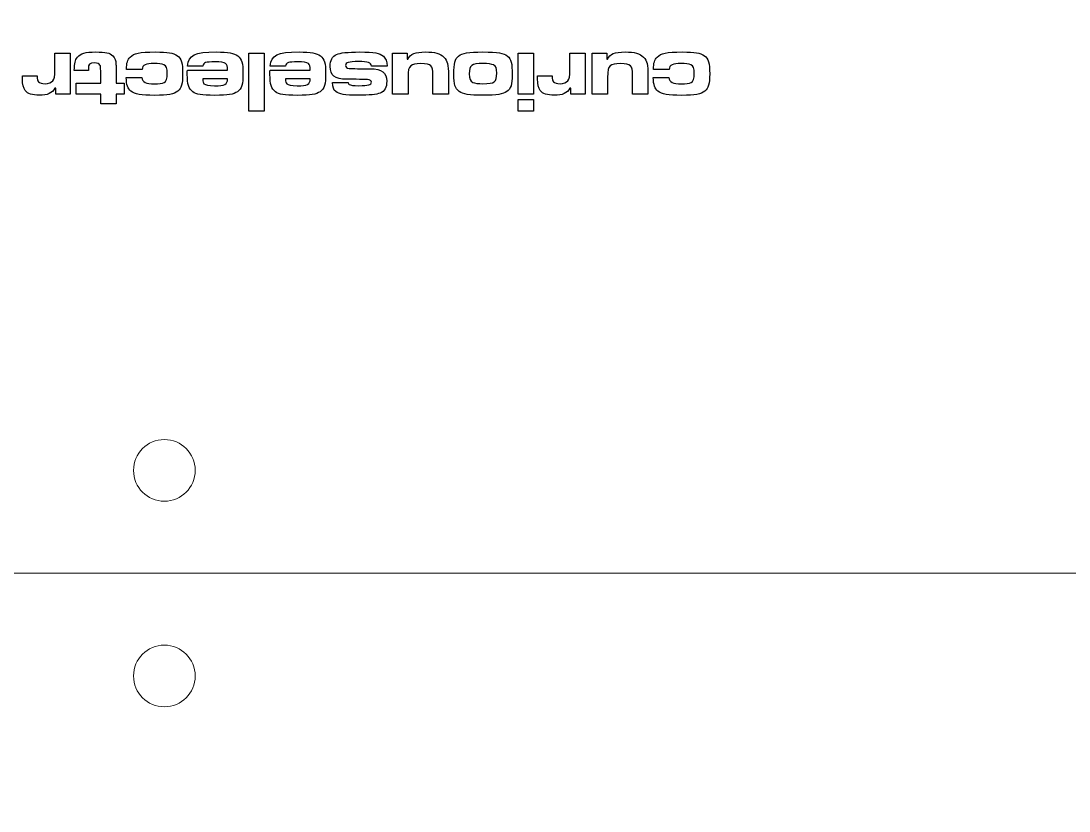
# Model space of a CAD drawing. Header units: millimetres. Extents: x -100 to 87, y -104 to 146.
# Drawn here: x -49.9 to 1.1, y -65.6 to -27.2 of the extents above; entities that cross this region are included whole.
import ezdxf

# ---------------------------------------------------------------- set-up
doc = ezdxf.new("R2010")
doc.units = ezdxf.units.MM
doc.header["$MEASUREMENT"] = 0
doc.layers.add('Layer 1', color=7, linetype='Continuous')

msp = doc.modelspace()

# ---------------------------------------------------------------- linework, layer by layer
at = {"layer": 'Layer 1', "color": 250, "lineweight": 20}
for points, knots in [([(56.0896, -39.0545), (56.0896, -39.0545), (56.0896, -39.0545), (56.0896, -39.0545), (56.0896, -39.0545), (53.9205, -39.0545), (52.1467, -40.7833), (52.0909, -42.9515), (52.0909, -42.9515), (52.0909, -42.9515), (52.0896, -49.0543), (52.0896, -49.0543), (52.0896, -49.0543), (52.0891, -51.8044), (49.8395, -54.0545), (47.0893, -54.0545), (47.0893, -54.0545), (47.0893, -54.0545), (-92.9101, -54.0545), (-92.9101, -54.0545), (-92.9101, -54.0545), (-95.6604, -54.0545), (-97.9104, -51.8044), (-97.9104, -49.0543), (-97.9104, -49.0543), (-97.9104, -49.0543), (-97.9104, -9.0547), (-97.9104, -9.0547), (-97.9104, -9.0547), (-97.9104, -6.3046), (-95.6604, -4.0545), (-92.9101, -4.0545), (-92.9101, -4.0545), (-92.9101, -4.0545), (47.0893, -4.0545), (47.0893, -4.0545), (47.0893, -4.0545), (49.8396, -4.0545), (52.089, -6.3046), (52.0896, -9.0547), (52.0896, -9.0547), (52.0896, -9.0547), (52.0909, -15.1575), (52.0909, -15.1575), (52.0909, -15.1575), (52.1467, -17.3257), (53.9205, -19.0545), (56.0896, -19.0545), (56.0896, -19.0545), (56.0896, -19.0545), (56.0896, -19.0545), (56.0896, -19.0545), (56.0896, -19.0545), (56.0896, -19.0545), (64.2596, -19.0545), (64.2596, -19.0545), (64.2596, -19.0545), (65.8166, -19.0545), (67.0903, -20.1676), (67.0903, -21.5281), (67.0903, -21.5281), (67.0903, -21.5281), (67.0903, -36.581), (67.0903, -36.581), (67.0903, -36.581), (67.0903, -37.9415), (65.8164, -39.0545), (64.2596, -39.0545), (64.2596, -39.0545), (64.2596, -39.0545), (56.0896, -39.0545), (56.0896, -39.0545)], [0, 0, 0, 0, 0.0526316, 0.0526316, 0.0526316, 0.0526316, 0.1052632, 0.1052632, 0.1052632, 0.1052632, 0.1578947, 0.1578947, 0.1578947, 0.1578947, 0.2105263, 0.2105263, 0.2105263, 0.2105263, 0.2631579, 0.2631579, 0.2631579, 0.2631579, 0.3157895, 0.3157895, 0.3157895, 0.3157895, 0.3684211, 0.3684211, 0.3684211, 0.3684211, 0.4210526, 0.4210526, 0.4210526, 0.4210526, 0.4736842, 0.4736842, 0.4736842, 0.4736842, 0.5263158, 0.5263158, 0.5263158, 0.5263158, 0.5789474, 0.5789474, 0.5789474, 0.5789474, 0.6315789, 0.6315789, 0.6315789, 0.6315789, 0.6842105, 0.6842105, 0.6842105, 0.6842105, 0.7368421, 0.7368421, 0.7368421, 0.7368421, 0.7894737, 0.7894737, 0.7894737, 0.7894737, 0.8421053, 0.8421053, 0.8421053, 0.8421053, 0.8947368, 0.8947368, 0.8947368, 0.8947368, 1, 1, 1, 1]), ([(-41.4105, -49.0546), (-41.4105, -49.883), (-42.0821, -50.5546), (-42.9105, -50.5546), (-42.9105, -50.5546), (-43.7389, -50.5546), (-44.4105, -49.883), (-44.4105, -49.0546), (-44.4105, -49.0546), (-44.4105, -48.2262), (-43.7389, -47.5546), (-42.9105, -47.5546), (-42.9105, -47.5546), (-42.0821, -47.5546), (-41.4105, -48.2262), (-41.4105, -49.0546)], [0, 0, 0, 0, 0.2, 0.2, 0.2, 0.2, 0.4, 0.4, 0.4, 0.4, 0.6, 0.6, 0.6, 0.6, 1, 1, 1, 1]), ([(56.0896, -89.0545), (56.0896, -89.0545), (56.0896, -89.0545), (56.0896, -89.0545), (56.0896, -89.0545), (53.9205, -89.0545), (52.1467, -90.7833), (52.0909, -92.9515), (52.0909, -92.9515), (52.0909, -92.9515), (52.0896, -99.0543), (52.0896, -99.0543), (52.0896, -99.0543), (52.0891, -101.8044), (49.8395, -104.0545), (47.0893, -104.0545), (47.0893, -104.0545), (47.0893, -104.0545), (-92.9101, -104.0545), (-92.9101, -104.0545), (-92.9101, -104.0545), (-95.6604, -104.0545), (-97.9104, -101.8044), (-97.9104, -99.0543), (-97.9104, -99.0543), (-97.9104, -99.0543), (-97.9104, -59.0547), (-97.9104, -59.0547), (-97.9104, -59.0547), (-97.9104, -56.3046), (-95.6604, -54.0545), (-92.9101, -54.0545), (-92.9101, -54.0545), (-92.9101, -54.0545), (47.0893, -54.0545), (47.0893, -54.0545), (47.0893, -54.0545), (49.8396, -54.0545), (52.089, -56.3046), (52.0896, -59.0547), (52.0896, -59.0547), (52.0896, -59.0547), (52.0909, -65.1575), (52.0909, -65.1575), (52.0909, -65.1575), (52.1467, -67.3257), (53.9205, -69.0545), (56.0896, -69.0545), (56.0896, -69.0545), (56.0896, -69.0545), (56.0896, -69.0545), (56.0896, -69.0545), (56.0896, -69.0545), (56.0896, -69.0545), (64.2596, -69.0545), (64.2596, -69.0545), (64.2596, -69.0545), (65.8166, -69.0545), (67.0903, -70.1676), (67.0903, -71.5281), (67.0903, -71.5281), (67.0903, -71.5281), (67.0903, -86.581), (67.0903, -86.581), (67.0903, -86.581), (67.0903, -87.9415), (65.8164, -89.0545), (64.2596, -89.0545), (64.2596, -89.0545), (64.2596, -89.0545), (56.0896, -89.0545), (56.0896, -89.0545)], [0, 0, 0, 0, 0.0526316, 0.0526316, 0.0526316, 0.0526316, 0.1052632, 0.1052632, 0.1052632, 0.1052632, 0.1578947, 0.1578947, 0.1578947, 0.1578947, 0.2105263, 0.2105263, 0.2105263, 0.2105263, 0.2631579, 0.2631579, 0.2631579, 0.2631579, 0.3157895, 0.3157895, 0.3157895, 0.3157895, 0.3684211, 0.3684211, 0.3684211, 0.3684211, 0.4210526, 0.4210526, 0.4210526, 0.4210526, 0.4736842, 0.4736842, 0.4736842, 0.4736842, 0.5263158, 0.5263158, 0.5263158, 0.5263158, 0.5789474, 0.5789474, 0.5789474, 0.5789474, 0.6315789, 0.6315789, 0.6315789, 0.6315789, 0.6842105, 0.6842105, 0.6842105, 0.6842105, 0.7368421, 0.7368421, 0.7368421, 0.7368421, 0.7894737, 0.7894737, 0.7894737, 0.7894737, 0.8421053, 0.8421053, 0.8421053, 0.8421053, 0.8947368, 0.8947368, 0.8947368, 0.8947368, 1, 1, 1, 1]), ([(-41.4105, -59.0547), (-41.4105, -59.8831), (-42.0821, -60.5547), (-42.9105, -60.5547), (-42.9105, -60.5547), (-43.7389, -60.5547), (-44.4105, -59.8831), (-44.4105, -59.0547), (-44.4105, -59.0547), (-44.4105, -58.2263), (-43.7389, -57.5547), (-42.9105, -57.5547), (-42.9105, -57.5547), (-42.0821, -57.5547), (-41.4105, -58.2263), (-41.4105, -59.0547)], [0, 0, 0, 0, 0.2, 0.2, 0.2, 0.2, 0.4, 0.4, 0.4, 0.4, 0.6, 0.6, 0.6, 0.6, 1, 1, 1, 1])]:
    msp.add_open_spline(points, degree=3, knots=knots, dxfattribs=at)
at = {"layer": 'Layer 1', "color": 250}
for points, knots in [([(-47.4859, -30.757), (-47.4859, -30.757), (-47.4859, -28.7546), (-47.4859, -28.7546), (-47.4859, -28.7546), (-47.4859, -28.7546), (-48.2352, -28.7546), (-48.2352, -28.7546), (-48.2352, -28.7546), (-48.2352, -28.7546), (-48.2352, -29.5843), (-48.2352, -29.5843), (-48.2352, -29.5843), (-48.2352, -29.8934), (-48.2564, -30.0034), (-48.3284, -30.1008), (-48.3284, -30.1008), (-48.4003, -30.1897), (-48.54, -30.2447), (-48.7051, -30.2447), (-48.7051, -30.2447), (-48.8618, -30.2447), (-48.9803, -30.2109), (-49.0353, -30.1516), (-49.0353, -30.1516), (-49.0819, -30.1008), (-49.1031, -30.0288), (-49.1031, -29.8891), (-49.1031, -29.8891), (-49.1031, -29.8891), (-49.1031, -29.8722), (-49.1031, -29.8722), (-49.1031, -29.8722), (-49.1031, -29.8722), (-49.1031, -29.868), (-49.1031, -29.868), (-49.1031, -29.868), (-49.1031, -29.868), (-49.81, -29.868), (-49.81, -29.868), (-49.81, -29.868), (-49.81, -29.868), (-49.81, -30.0034), (-49.81, -30.0034), (-49.81, -30.0034), (-49.81, -30.2998), (-49.7719, -30.4564), (-49.6745, -30.5834), (-49.6745, -30.5834), (-49.5518, -30.7358), (-49.3359, -30.8078), (-49.0015, -30.8078), (-49.0015, -30.8078), (-48.5824, -30.8078), (-48.3707, -30.7104), (-48.231, -30.4564), (-48.231, -30.4564), (-48.231, -30.4564), (-48.1929, -30.4564), (-48.1929, -30.4564), (-48.1929, -30.4564), (-48.1929, -30.4564), (-48.1929, -30.757), (-48.1929, -30.757), (-48.1929, -30.757), (-48.1929, -30.757), (-47.4859, -30.757), (-47.4859, -30.757)], [0, 0, 0, 0, 0.0555556, 0.0555556, 0.0555556, 0.0555556, 0.1111111, 0.1111111, 0.1111111, 0.1111111, 0.1666667, 0.1666667, 0.1666667, 0.1666667, 0.2222222, 0.2222222, 0.2222222, 0.2222222, 0.2777778, 0.2777778, 0.2777778, 0.2777778, 0.3333333, 0.3333333, 0.3333333, 0.3333333, 0.3888889, 0.3888889, 0.3888889, 0.3888889, 0.4444444, 0.4444444, 0.4444444, 0.4444444, 0.5, 0.5, 0.5, 0.5, 0.5555556, 0.5555556, 0.5555556, 0.5555556, 0.6111111, 0.6111111, 0.6111111, 0.6111111, 0.6666667, 0.6666667, 0.6666667, 0.6666667, 0.7222222, 0.7222222, 0.7222222, 0.7222222, 0.7777778, 0.7777778, 0.7777778, 0.7777778, 0.8333333, 0.8333333, 0.8333333, 0.8333333, 0.8888889, 0.8888889, 0.8888889, 0.8888889, 1, 1, 1, 1]), ([(-45.2592, -31.2184), (-45.2592, -31.2184), (-45.2592, -30.757), (-45.2592, -30.757), (-45.2592, -30.757), (-45.2592, -30.757), (-44.8655, -30.757), (-44.8655, -30.757), (-44.8655, -30.757), (-44.8655, -30.757), (-44.8655, -30.2193), (-44.8655, -30.2193), (-44.8655, -30.2193), (-44.8655, -30.2193), (-45.2592, -30.2193), (-45.2592, -30.2193), (-45.2592, -30.2193), (-45.2592, -30.2193), (-45.2592, -29.6351), (-45.2592, -29.6351), (-45.2592, -29.6351), (-45.2592, -29.3769), (-45.2592, -29.3769), (-45.2634, -29.3176), (-45.2634, -29.3176), (-45.2761, -29.1017), (-45.3142, -28.9917), (-45.4201, -28.8901), (-45.4201, -28.8901), (-45.5682, -28.7461), (-45.763, -28.7038), (-46.2413, -28.7038), (-46.2413, -28.7038), (-46.7578, -28.7038), (-46.9864, -28.7715), (-47.1388, -28.9578), (-47.1388, -28.9578), (-47.2531, -29.106), (-47.2827, -29.2287), (-47.2912, -29.6097), (-47.2912, -29.6097), (-47.2912, -29.6097), (-46.6054, -29.6097), (-46.6054, -29.6097), (-46.6054, -29.6097), (-46.6054, -29.6097), (-46.6054, -29.5293), (-46.6054, -29.5293), (-46.6054, -29.5293), (-46.6054, -29.2922), (-46.5461, -29.2372), (-46.3048, -29.2372), (-46.3048, -29.2372), (-46.1567, -29.2372), (-46.0805, -29.2668), (-46.0424, -29.3388), (-46.0424, -29.3388), (-46.0127, -29.3938), (-46.0085, -29.4235), (-46.0085, -29.6351), (-46.0085, -29.6351), (-46.0085, -29.6351), (-46.0085, -30.2193), (-46.0085, -30.2193), (-46.0085, -30.2193), (-46.0085, -30.2193), (-47.1938, -30.2193), (-47.1938, -30.2193), (-47.1938, -30.2193), (-47.1938, -30.2193), (-47.1938, -30.757), (-47.1938, -30.757), (-47.1938, -30.757), (-47.1938, -30.757), (-46.0085, -30.757), (-46.0085, -30.757), (-46.0085, -30.757), (-46.0085, -30.757), (-46.0085, -31.2184), (-46.0085, -31.2184), (-46.0085, -31.2184), (-46.0085, -31.2184), (-45.2592, -31.2184), (-45.2592, -31.2184)], [0, 0, 0, 0, 0.0454545, 0.0454545, 0.0454545, 0.0454545, 0.0909091, 0.0909091, 0.0909091, 0.0909091, 0.1363636, 0.1363636, 0.1363636, 0.1363636, 0.1818182, 0.1818182, 0.1818182, 0.1818182, 0.2272727, 0.2272727, 0.2272727, 0.2272727, 0.2727273, 0.2727273, 0.2727273, 0.2727273, 0.3181818, 0.3181818, 0.3181818, 0.3181818, 0.3636364, 0.3636364, 0.3636364, 0.3636364, 0.4090909, 0.4090909, 0.4090909, 0.4090909, 0.4545455, 0.4545455, 0.4545455, 0.4545455, 0.5, 0.5, 0.5, 0.5, 0.5454545, 0.5454545, 0.5454545, 0.5454545, 0.5909091, 0.5909091, 0.5909091, 0.5909091, 0.6363636, 0.6363636, 0.6363636, 0.6363636, 0.6818182, 0.6818182, 0.6818182, 0.6818182, 0.7272727, 0.7272727, 0.7272727, 0.7272727, 0.7727273, 0.7727273, 0.7727273, 0.7727273, 0.8181818, 0.8181818, 0.8181818, 0.8181818, 0.8636364, 0.8636364, 0.8636364, 0.8636364, 0.9090909, 0.9090909, 0.9090909, 0.9090909, 1, 1, 1, 1]), ([(-43.9977, -29.5589), (-43.9638, -29.3303), (-43.8326, -29.2668), (-43.4008, -29.2668), (-43.4008, -29.2668), (-43.1976, -29.2668), (-43.0282, -29.288), (-42.9393, -29.3303), (-42.9393, -29.3303), (-42.8123, -29.3854), (-42.77, -29.4912), (-42.77, -29.7452), (-42.77, -29.7452), (-42.77, -30.0077), (-42.8123, -30.1347), (-42.9224, -30.1855), (-42.9224, -30.1855), (-43.0071, -30.2278), (-43.1764, -30.249), (-43.3881, -30.249), (-43.3881, -30.249), (-43.8241, -30.249), (-43.9765, -30.1728), (-44.0019, -29.9442), (-44.0019, -29.9442), (-44.0019, -29.9442), (-44.7639, -29.9442), (-44.7639, -29.9442), (-44.7639, -29.9442), (-44.7512, -30.3209), (-44.6961, -30.4776), (-44.5353, -30.6046), (-44.5353, -30.6046), (-44.3448, -30.757), (-44.0484, -30.812), (-43.3881, -30.812), (-43.3881, -30.812), (-42.715, -30.812), (-42.4483, -30.7654), (-42.2578, -30.6088), (-42.2578, -30.6088), (-42.08, -30.4649), (-42.0207, -30.2532), (-42.0207, -29.7706), (-42.0207, -29.7706), (-42.0207, -29.2414), (-42.0842, -29.0255), (-42.2789, -28.8901), (-42.2789, -28.8901), (-42.4779, -28.7461), (-42.7361, -28.7038), (-43.35, -28.7038), (-43.35, -28.7038), (-44.1373, -28.7038), (-44.3829, -28.7546), (-44.5734, -28.9493), (-44.5734, -28.9493), (-44.7046, -29.0806), (-44.7469, -29.2245), (-44.7596, -29.5589), (-44.7596, -29.5589), (-44.7596, -29.5589), (-43.9977, -29.5589), (-43.9977, -29.5589)], [0, 0, 0, 0, 0.0588235, 0.0588235, 0.0588235, 0.0588235, 0.1176471, 0.1176471, 0.1176471, 0.1176471, 0.1764706, 0.1764706, 0.1764706, 0.1764706, 0.2352941, 0.2352941, 0.2352941, 0.2352941, 0.2941176, 0.2941176, 0.2941176, 0.2941176, 0.3529412, 0.3529412, 0.3529412, 0.3529412, 0.4117647, 0.4117647, 0.4117647, 0.4117647, 0.4705882, 0.4705882, 0.4705882, 0.4705882, 0.5294118, 0.5294118, 0.5294118, 0.5294118, 0.5882353, 0.5882353, 0.5882353, 0.5882353, 0.6470588, 0.6470588, 0.6470588, 0.6470588, 0.7058824, 0.7058824, 0.7058824, 0.7058824, 0.7647059, 0.7647059, 0.7647059, 0.7647059, 0.8235294, 0.8235294, 0.8235294, 0.8235294, 0.8823529, 0.8823529, 0.8823529, 0.8823529, 1, 1, 1, 1]), ([(-41.0343, -29.3938), (-41.0047, -29.216), (-40.9116, -29.1822), (-40.4374, -29.1822), (-40.4374, -29.1822), (-40.1707, -29.1822), (-40.0056, -29.2076), (-39.9294, -29.2668), (-39.9294, -29.2668), (-39.8575, -29.3219), (-39.8363, -29.3896), (-39.8363, -29.5928), (-39.8363, -29.5928), (-39.8363, -29.5928), (-41.7921, -29.5928), (-41.7921, -29.5928), (-41.7921, -29.5928), (-41.7963, -29.6775), (-41.7963, -29.7706), (-41.7963, -29.796), (-41.7963, -29.796), (-41.7963, -30.2659), (-41.7243, -30.4945), (-41.5296, -30.6384), (-41.5296, -30.6384), (-41.3476, -30.7739), (-41.1105, -30.812), (-40.4544, -30.812), (-40.4544, -30.812), (-39.8067, -30.812), (-39.5527, -30.7697), (-39.3579, -30.6342), (-39.3579, -30.6342), (-39.1505, -30.486), (-39.087, -30.2828), (-39.087, -29.7494), (-39.087, -29.7494), (-39.087, -29.2414), (-39.1463, -29.0382), (-39.341, -28.8901), (-39.341, -28.8901), (-39.523, -28.7546), (-39.7982, -28.7038), (-40.3782, -28.7038), (-40.3782, -28.7038), (-41.4492, -28.7038), (-41.7243, -28.8393), (-41.7794, -29.3938), (-41.7794, -29.3938), (-41.7794, -29.3938), (-41.0343, -29.3938), (-41.0343, -29.3938)], [0, 0, 0, 0, 0.0714286, 0.0714286, 0.0714286, 0.0714286, 0.1428571, 0.1428571, 0.1428571, 0.1428571, 0.2142857, 0.2142857, 0.2142857, 0.2142857, 0.2857143, 0.2857143, 0.2857143, 0.2857143, 0.3571429, 0.3571429, 0.3571429, 0.3571429, 0.4285714, 0.4285714, 0.4285714, 0.4285714, 0.5, 0.5, 0.5, 0.5, 0.5714286, 0.5714286, 0.5714286, 0.5714286, 0.6428571, 0.6428571, 0.6428571, 0.6428571, 0.7142857, 0.7142857, 0.7142857, 0.7142857, 0.7857143, 0.7857143, 0.7857143, 0.7857143, 0.8571429, 0.8571429, 0.8571429, 0.8571429, 1, 1, 1, 1]), ([(-38.054, -31.5782), (-38.054, -31.5782), (-38.054, -28.7546), (-38.054, -28.7546), (-38.054, -28.7546), (-38.054, -28.7546), (-38.8033, -28.7546), (-38.8033, -28.7546), (-38.8033, -28.7546), (-38.8033, -28.7546), (-38.8033, -31.5782), (-38.8033, -31.5782), (-38.8033, -31.5782), (-38.8033, -31.5782), (-38.054, -31.5782), (-38.054, -31.5782)], [0, 0, 0, 0, 0.2, 0.2, 0.2, 0.2, 0.4, 0.4, 0.4, 0.4, 0.6, 0.6, 0.6, 0.6, 1, 1, 1, 1]), ([(-37.0126, -29.3938), (-36.983, -29.216), (-36.8899, -29.1822), (-36.4157, -29.1822), (-36.4157, -29.1822), (-36.149, -29.1822), (-35.9839, -29.2076), (-35.9077, -29.2668), (-35.9077, -29.2668), (-35.8358, -29.3219), (-35.8146, -29.3896), (-35.8146, -29.5928), (-35.8146, -29.5928), (-35.8146, -29.5928), (-37.7704, -29.5928), (-37.7704, -29.5928), (-37.7704, -29.5928), (-37.7746, -29.6775), (-37.7746, -29.7706), (-37.7746, -29.796), (-37.7746, -29.796), (-37.7746, -30.2659), (-37.7026, -30.4945), (-37.5079, -30.6384), (-37.5079, -30.6384), (-37.3259, -30.7739), (-37.0888, -30.812), (-36.4327, -30.812), (-36.4327, -30.812), (-35.785, -30.812), (-35.531, -30.7697), (-35.3362, -30.6342), (-35.3362, -30.6342), (-35.1288, -30.486), (-35.0653, -30.2828), (-35.0653, -29.7494), (-35.0653, -29.7494), (-35.0653, -29.2414), (-35.1246, -29.0382), (-35.3193, -28.8901), (-35.3193, -28.8901), (-35.5013, -28.7546), (-35.7765, -28.7038), (-36.3565, -28.7038), (-36.3565, -28.7038), (-37.4275, -28.7038), (-37.7026, -28.8393), (-37.7577, -29.3938), (-37.7577, -29.3938), (-37.7577, -29.3938), (-37.0126, -29.3938), (-37.0126, -29.3938)], [0, 0, 0, 0, 0.0714286, 0.0714286, 0.0714286, 0.0714286, 0.1428571, 0.1428571, 0.1428571, 0.1428571, 0.2142857, 0.2142857, 0.2142857, 0.2142857, 0.2857143, 0.2857143, 0.2857143, 0.2857143, 0.3571429, 0.3571429, 0.3571429, 0.3571429, 0.4285714, 0.4285714, 0.4285714, 0.4285714, 0.5, 0.5, 0.5, 0.5, 0.5714286, 0.5714286, 0.5714286, 0.5714286, 0.6428571, 0.6428571, 0.6428571, 0.6428571, 0.7142857, 0.7142857, 0.7142857, 0.7142857, 0.7857143, 0.7857143, 0.7857143, 0.7857143, 0.8571429, 0.8571429, 0.8571429, 0.8571429, 1, 1, 1, 1]), ([(-32.0808, -29.3938), (-32.0851, -29.161), (-32.1359, -29.0213), (-32.2586, -28.9112), (-32.2586, -28.9112), (-32.4364, -28.7504), (-32.6862, -28.7038), (-33.4143, -28.7038), (-33.4143, -28.7038), (-33.9943, -28.7038), (-34.3583, -28.7419), (-34.5361, -28.8266), (-34.5361, -28.8266), (-34.7478, -28.9197), (-34.8452, -29.106), (-34.8452, -29.4065), (-34.8452, -29.4065), (-34.8452, -29.851), (-34.625, -30.0246), (-34.0451, -30.0288), (-34.0451, -30.0288), (-33.2704, -30.0331), (-33.1476, -30.0373), (-33.0249, -30.0458), (-33.0249, -30.0458), (-32.9021, -30.0542), (-32.8428, -30.0966), (-32.8428, -30.177), (-32.8428, -30.177), (-32.8428, -30.304), (-32.9868, -30.3421), (-33.4567, -30.3421), (-33.4567, -30.3421), (-33.7064, -30.3421), (-33.8631, -30.3209), (-33.9266, -30.2828), (-33.9266, -30.2828), (-33.952, -30.2701), (-33.9604, -30.249), (-33.9774, -30.1897), (-33.9774, -30.1897), (-33.9774, -30.1897), (-34.7393, -30.1897), (-34.7393, -30.1897), (-34.7393, -30.1897), (-34.7224, -30.431), (-34.6843, -30.5368), (-34.5785, -30.6215), (-34.5785, -30.6215), (-34.4091, -30.7654), (-34.1594, -30.8078), (-33.4778, -30.8078), (-33.4778, -30.8078), (-32.9317, -30.8078), (-32.5846, -30.7739), (-32.4195, -30.7062), (-32.4195, -30.7062), (-32.1994, -30.6173), (-32.0935, -30.431), (-32.0935, -30.1304), (-32.0935, -30.1304), (-32.0935, -29.7029), (-32.3306, -29.5251), (-32.8979, -29.5166), (-32.8979, -29.5166), (-33.6302, -29.5166), (-33.8207, -29.5124), (-33.9223, -29.5039), (-33.9223, -29.5039), (-34.0324, -29.4912), (-34.0959, -29.4362), (-34.0959, -29.3557), (-34.0959, -29.3557), (-34.0959, -29.2118), (-33.952, -29.1695), (-33.4694, -29.1695), (-33.4694, -29.1695), (-32.9995, -29.1695), (-32.8555, -29.2203), (-32.8428, -29.3938), (-32.8428, -29.3938), (-32.8428, -29.3938), (-32.0808, -29.3938), (-32.0808, -29.3938)], [0, 0, 0, 0, 0.0454545, 0.0454545, 0.0454545, 0.0454545, 0.0909091, 0.0909091, 0.0909091, 0.0909091, 0.1363636, 0.1363636, 0.1363636, 0.1363636, 0.1818182, 0.1818182, 0.1818182, 0.1818182, 0.2272727, 0.2272727, 0.2272727, 0.2272727, 0.2727273, 0.2727273, 0.2727273, 0.2727273, 0.3181818, 0.3181818, 0.3181818, 0.3181818, 0.3636364, 0.3636364, 0.3636364, 0.3636364, 0.4090909, 0.4090909, 0.4090909, 0.4090909, 0.4545455, 0.4545455, 0.4545455, 0.4545455, 0.5, 0.5, 0.5, 0.5, 0.5454545, 0.5454545, 0.5454545, 0.5454545, 0.5909091, 0.5909091, 0.5909091, 0.5909091, 0.6363636, 0.6363636, 0.6363636, 0.6363636, 0.6818182, 0.6818182, 0.6818182, 0.6818182, 0.7272727, 0.7272727, 0.7272727, 0.7272727, 0.7727273, 0.7727273, 0.7727273, 0.7727273, 0.8181818, 0.8181818, 0.8181818, 0.8181818, 0.8636364, 0.8636364, 0.8636364, 0.8636364, 0.9090909, 0.9090909, 0.9090909, 0.9090909, 1, 1, 1, 1]), ([(-31.8099, -28.7546), (-31.8099, -28.7546), (-31.8099, -30.757), (-31.8099, -30.757), (-31.8099, -30.757), (-31.8099, -30.757), (-31.0606, -30.757), (-31.0606, -30.757), (-31.0606, -30.757), (-31.0606, -30.757), (-31.0606, -29.9526), (-31.0606, -29.9526), (-31.0606, -29.9526), (-31.0606, -29.5801), (-31.0352, -29.4743), (-30.9294, -29.3811), (-30.9294, -29.3811), (-30.8362, -29.3007), (-30.6965, -29.2711), (-30.4341, -29.2711), (-30.4341, -29.2711), (-30.1547, -29.2711), (-30.0319, -29.2965), (-29.9472, -29.3811), (-29.9472, -29.3811), (-29.8668, -29.4616), (-29.8456, -29.5505), (-29.8456, -29.8426), (-29.8456, -29.8426), (-29.8456, -29.8426), (-29.8456, -30.757), (-29.8456, -30.757), (-29.8456, -30.757), (-29.8456, -30.757), (-29.0963, -30.757), (-29.0963, -30.757), (-29.0963, -30.757), (-29.0963, -30.757), (-29.0963, -29.8426), (-29.0963, -29.8426), (-29.0963, -29.8426), (-29.0963, -29.2965), (-29.1344, -29.1441), (-29.3165, -28.9578), (-29.3165, -28.9578), (-29.4943, -28.7758), (-29.7483, -28.7038), (-30.2097, -28.7038), (-30.2097, -28.7038), (-30.7135, -28.7038), (-30.9505, -28.8012), (-31.0648, -29.0552), (-31.0648, -29.0552), (-31.0648, -29.0552), (-31.1029, -29.0552), (-31.1029, -29.0552), (-31.1029, -29.0552), (-31.1029, -29.0552), (-31.1029, -28.7546), (-31.1029, -28.7546), (-31.1029, -28.7546), (-31.1029, -28.7546), (-31.8099, -28.7546), (-31.8099, -28.7546)], [0, 0, 0, 0, 0.0588235, 0.0588235, 0.0588235, 0.0588235, 0.1176471, 0.1176471, 0.1176471, 0.1176471, 0.1764706, 0.1764706, 0.1764706, 0.1764706, 0.2352941, 0.2352941, 0.2352941, 0.2352941, 0.2941176, 0.2941176, 0.2941176, 0.2941176, 0.3529412, 0.3529412, 0.3529412, 0.3529412, 0.4117647, 0.4117647, 0.4117647, 0.4117647, 0.4705882, 0.4705882, 0.4705882, 0.4705882, 0.5294118, 0.5294118, 0.5294118, 0.5294118, 0.5882353, 0.5882353, 0.5882353, 0.5882353, 0.6470588, 0.6470588, 0.6470588, 0.6470588, 0.7058824, 0.7058824, 0.7058824, 0.7058824, 0.7647059, 0.7647059, 0.7647059, 0.7647059, 0.8235294, 0.8235294, 0.8235294, 0.8235294, 0.8823529, 0.8823529, 0.8823529, 0.8823529, 1, 1, 1, 1]), ([(-27.4115, -30.8078), (-26.7341, -30.8078), (-26.4378, -30.7612), (-26.2515, -30.6257), (-26.2515, -30.6257), (-26.0568, -30.4818), (-25.9933, -30.2871), (-25.9933, -29.8214), (-25.9933, -29.8214), (-25.9933, -29.2414), (-26.0399, -29.0552), (-26.2261, -28.9028), (-26.2261, -28.9028), (-26.4166, -28.7461), (-26.6749, -28.7038), (-27.4157, -28.7038), (-27.4157, -28.7038), (-28.148, -28.7038), (-28.4063, -28.7461), (-28.5968, -28.9028), (-28.5968, -28.9028), (-28.7788, -29.0509), (-28.8296, -29.2457), (-28.8296, -29.7918), (-28.8296, -29.7918), (-28.8296, -30.2913), (-28.7703, -30.4776), (-28.5714, -30.6257), (-28.5714, -30.6257), (-28.3851, -30.7612), (-28.0888, -30.8078), (-27.4115, -30.8078)], [0, 0, 0, 0, 0.1111111, 0.1111111, 0.1111111, 0.1111111, 0.2222222, 0.2222222, 0.2222222, 0.2222222, 0.3333333, 0.3333333, 0.3333333, 0.3333333, 0.4444444, 0.4444444, 0.4444444, 0.4444444, 0.5555556, 0.5555556, 0.5555556, 0.5555556, 0.6666667, 0.6666667, 0.6666667, 0.6666667, 0.7777778, 0.7777778, 0.7777778, 0.7777778, 1, 1, 1, 1]), ([(-24.9603, -30.757), (-24.9603, -30.757), (-24.9603, -28.7546), (-24.9603, -28.7546), (-24.9603, -28.7546), (-24.9603, -28.7546), (-25.7096, -28.7546), (-25.7096, -28.7546), (-25.7096, -28.7546), (-25.7096, -28.7546), (-25.7096, -30.757), (-25.7096, -30.757), (-25.7096, -30.757), (-25.7096, -30.757), (-24.9603, -30.757), (-24.9603, -30.757)], [0, 0, 0, 0, 0.2, 0.2, 0.2, 0.2, 0.4, 0.4, 0.4, 0.4, 0.6, 0.6, 0.6, 0.6, 1, 1, 1, 1]), ([(-22.4373, -30.757), (-22.4373, -30.757), (-22.4373, -28.7546), (-22.4373, -28.7546), (-22.4373, -28.7546), (-22.4373, -28.7546), (-23.1866, -28.7546), (-23.1866, -28.7546), (-23.1866, -28.7546), (-23.1866, -28.7546), (-23.1866, -29.5843), (-23.1866, -29.5843), (-23.1866, -29.5843), (-23.1866, -29.8934), (-23.2078, -30.0034), (-23.2798, -30.1008), (-23.2798, -30.1008), (-23.3517, -30.1897), (-23.4914, -30.2447), (-23.6565, -30.2447), (-23.6565, -30.2447), (-23.8132, -30.2447), (-23.9317, -30.2109), (-23.9867, -30.1516), (-23.9867, -30.1516), (-24.0333, -30.1008), (-24.0545, -30.0288), (-24.0545, -29.8891), (-24.0545, -29.8891), (-24.0545, -29.8891), (-24.0545, -29.8722), (-24.0545, -29.8722), (-24.0545, -29.8722), (-24.0545, -29.8722), (-24.0545, -29.868), (-24.0545, -29.868), (-24.0545, -29.868), (-24.0545, -29.868), (-24.7614, -29.868), (-24.7614, -29.868), (-24.7614, -29.868), (-24.7614, -29.868), (-24.7614, -30.0034), (-24.7614, -30.0034), (-24.7614, -30.0034), (-24.7614, -30.2998), (-24.7233, -30.4564), (-24.6259, -30.5834), (-24.6259, -30.5834), (-24.5032, -30.7358), (-24.2873, -30.8078), (-23.9529, -30.8078), (-23.9529, -30.8078), (-23.5338, -30.8078), (-23.3221, -30.7104), (-23.1824, -30.4564), (-23.1824, -30.4564), (-23.1824, -30.4564), (-23.1443, -30.4564), (-23.1443, -30.4564), (-23.1443, -30.4564), (-23.1443, -30.4564), (-23.1443, -30.757), (-23.1443, -30.757), (-23.1443, -30.757), (-23.1443, -30.757), (-22.4373, -30.757), (-22.4373, -30.757)], [0, 0, 0, 0, 0.0555556, 0.0555556, 0.0555556, 0.0555556, 0.1111111, 0.1111111, 0.1111111, 0.1111111, 0.1666667, 0.1666667, 0.1666667, 0.1666667, 0.2222222, 0.2222222, 0.2222222, 0.2222222, 0.2777778, 0.2777778, 0.2777778, 0.2777778, 0.3333333, 0.3333333, 0.3333333, 0.3333333, 0.3888889, 0.3888889, 0.3888889, 0.3888889, 0.4444444, 0.4444444, 0.4444444, 0.4444444, 0.5, 0.5, 0.5, 0.5, 0.5555556, 0.5555556, 0.5555556, 0.5555556, 0.6111111, 0.6111111, 0.6111111, 0.6111111, 0.6666667, 0.6666667, 0.6666667, 0.6666667, 0.7222222, 0.7222222, 0.7222222, 0.7222222, 0.7777778, 0.7777778, 0.7777778, 0.7777778, 0.8333333, 0.8333333, 0.8333333, 0.8333333, 0.8888889, 0.8888889, 0.8888889, 0.8888889, 1, 1, 1, 1]), ([(-22.1029, -28.7546), (-22.1029, -28.7546), (-22.1029, -30.757), (-22.1029, -30.757), (-22.1029, -30.757), (-22.1029, -30.757), (-21.3536, -30.757), (-21.3536, -30.757), (-21.3536, -30.757), (-21.3536, -30.757), (-21.3536, -29.9526), (-21.3536, -29.9526), (-21.3536, -29.9526), (-21.3536, -29.5801), (-21.3282, -29.4743), (-21.2224, -29.3811), (-21.2224, -29.3811), (-21.1292, -29.3007), (-20.9895, -29.2711), (-20.7271, -29.2711), (-20.7271, -29.2711), (-20.4477, -29.2711), (-20.3249, -29.2965), (-20.2402, -29.3811), (-20.2402, -29.3811), (-20.1598, -29.4616), (-20.1386, -29.5505), (-20.1386, -29.8426), (-20.1386, -29.8426), (-20.1386, -29.8426), (-20.1386, -30.757), (-20.1386, -30.757), (-20.1386, -30.757), (-20.1386, -30.757), (-19.3893, -30.757), (-19.3893, -30.757), (-19.3893, -30.757), (-19.3893, -30.757), (-19.3893, -29.8426), (-19.3893, -29.8426), (-19.3893, -29.8426), (-19.3893, -29.2965), (-19.4274, -29.1441), (-19.6095, -28.9578), (-19.6095, -28.9578), (-19.7873, -28.7758), (-20.0413, -28.7038), (-20.5027, -28.7038), (-20.5027, -28.7038), (-21.0065, -28.7038), (-21.2435, -28.8012), (-21.3578, -29.0552), (-21.3578, -29.0552), (-21.3578, -29.0552), (-21.3959, -29.0552), (-21.3959, -29.0552), (-21.3959, -29.0552), (-21.3959, -29.0552), (-21.3959, -28.7546), (-21.3959, -28.7546), (-21.3959, -28.7546), (-21.3959, -28.7546), (-22.1029, -28.7546), (-22.1029, -28.7546)], [0, 0, 0, 0, 0.0588235, 0.0588235, 0.0588235, 0.0588235, 0.1176471, 0.1176471, 0.1176471, 0.1176471, 0.1764706, 0.1764706, 0.1764706, 0.1764706, 0.2352941, 0.2352941, 0.2352941, 0.2352941, 0.2941176, 0.2941176, 0.2941176, 0.2941176, 0.3529412, 0.3529412, 0.3529412, 0.3529412, 0.4117647, 0.4117647, 0.4117647, 0.4117647, 0.4705882, 0.4705882, 0.4705882, 0.4705882, 0.5294118, 0.5294118, 0.5294118, 0.5294118, 0.5882353, 0.5882353, 0.5882353, 0.5882353, 0.6470588, 0.6470588, 0.6470588, 0.6470588, 0.7058824, 0.7058824, 0.7058824, 0.7058824, 0.7647059, 0.7647059, 0.7647059, 0.7647059, 0.8235294, 0.8235294, 0.8235294, 0.8235294, 0.8823529, 0.8823529, 0.8823529, 0.8823529, 1, 1, 1, 1]), ([(-18.3649, -29.5589), (-18.331, -29.3303), (-18.1998, -29.2668), (-17.768, -29.2668), (-17.768, -29.2668), (-17.5648, -29.2668), (-17.3954, -29.288), (-17.3065, -29.3303), (-17.3065, -29.3303), (-17.1795, -29.3854), (-17.1372, -29.4912), (-17.1372, -29.7452), (-17.1372, -29.7452), (-17.1372, -30.0077), (-17.1795, -30.1347), (-17.2896, -30.1855), (-17.2896, -30.1855), (-17.3743, -30.2278), (-17.5436, -30.249), (-17.7553, -30.249), (-17.7553, -30.249), (-18.1913, -30.249), (-18.3437, -30.1728), (-18.3691, -29.9442), (-18.3691, -29.9442), (-18.3691, -29.9442), (-19.1311, -29.9442), (-19.1311, -29.9442), (-19.1311, -29.9442), (-19.1184, -30.3209), (-19.0633, -30.4776), (-18.9025, -30.6046), (-18.9025, -30.6046), (-18.712, -30.757), (-18.4156, -30.812), (-17.7553, -30.812), (-17.7553, -30.812), (-17.0822, -30.812), (-16.8155, -30.7654), (-16.625, -30.6088), (-16.625, -30.6088), (-16.4472, -30.4649), (-16.3879, -30.2532), (-16.3879, -29.7706), (-16.3879, -29.7706), (-16.3879, -29.2414), (-16.4514, -29.0255), (-16.6461, -28.8901), (-16.6461, -28.8901), (-16.8451, -28.7461), (-17.1033, -28.7038), (-17.7172, -28.7038), (-17.7172, -28.7038), (-18.5045, -28.7038), (-18.7501, -28.7546), (-18.9406, -28.9493), (-18.9406, -28.9493), (-19.0718, -29.0806), (-19.1141, -29.2245), (-19.1268, -29.5589), (-19.1268, -29.5589), (-19.1268, -29.5589), (-18.3649, -29.5589), (-18.3649, -29.5589)], [0, 0, 0, 0, 0.0588235, 0.0588235, 0.0588235, 0.0588235, 0.1176471, 0.1176471, 0.1176471, 0.1176471, 0.1764706, 0.1764706, 0.1764706, 0.1764706, 0.2352941, 0.2352941, 0.2352941, 0.2352941, 0.2941176, 0.2941176, 0.2941176, 0.2941176, 0.3529412, 0.3529412, 0.3529412, 0.3529412, 0.4117647, 0.4117647, 0.4117647, 0.4117647, 0.4705882, 0.4705882, 0.4705882, 0.4705882, 0.5294118, 0.5294118, 0.5294118, 0.5294118, 0.5882353, 0.5882353, 0.5882353, 0.5882353, 0.6470588, 0.6470588, 0.6470588, 0.6470588, 0.7058824, 0.7058824, 0.7058824, 0.7058824, 0.7647059, 0.7647059, 0.7647059, 0.7647059, 0.8235294, 0.8235294, 0.8235294, 0.8235294, 0.8823529, 0.8823529, 0.8823529, 0.8823529, 1, 1, 1, 1]), ([(-27.4157, -30.2447), (-27.6358, -30.2447), (-27.8179, -30.2236), (-27.9068, -30.1812), (-27.9068, -30.1812), (-28.038, -30.1262), (-28.0803, -30.0246), (-28.0803, -29.7621), (-28.0803, -29.7621), (-28.0803, -29.3388), (-27.983, -29.2668), (-27.4157, -29.2668), (-27.4157, -29.2668), (-27.1702, -29.2668), (-26.9966, -29.288), (-26.9035, -29.3346), (-26.9035, -29.3346), (-26.7765, -29.3896), (-26.7426, -29.4827), (-26.7426, -29.741), (-26.7426, -29.741), (-26.7426, -30.1685), (-26.8484, -30.2447), (-27.4157, -30.2447)], [0, 0, 0, 0, 0.1428571, 0.1428571, 0.1428571, 0.1428571, 0.2857143, 0.2857143, 0.2857143, 0.2857143, 0.4285714, 0.4285714, 0.4285714, 0.4285714, 0.5714286, 0.5714286, 0.5714286, 0.5714286, 0.7142857, 0.7142857, 0.7142857, 0.7142857, 1, 1, 1, 1]), ([(-39.8363, -30.0034), (-39.8448, -30.2828), (-39.9633, -30.3463), (-40.4671, -30.3463), (-40.4671, -30.3463), (-40.7592, -30.3463), (-40.9158, -30.3167), (-40.9835, -30.2447), (-40.9835, -30.2447), (-41.0301, -30.1982), (-41.0386, -30.1601), (-41.0428, -30.0034), (-41.0428, -30.0034), (-41.0428, -30.0034), (-39.8363, -30.0034), (-39.8363, -30.0034)], [0, 0, 0, 0, 0.2, 0.2, 0.2, 0.2, 0.4, 0.4, 0.4, 0.4, 0.6, 0.6, 0.6, 0.6, 1, 1, 1, 1]), ([(-35.8146, -30.0034), (-35.8231, -30.2828), (-35.9416, -30.3463), (-36.4454, -30.3463), (-36.4454, -30.3463), (-36.7375, -30.3463), (-36.8941, -30.3167), (-36.9618, -30.2447), (-36.9618, -30.2447), (-37.0084, -30.1982), (-37.0169, -30.1601), (-37.0211, -30.0034), (-37.0211, -30.0034), (-37.0211, -30.0034), (-35.8146, -30.0034), (-35.8146, -30.0034)], [0, 0, 0, 0, 0.2, 0.2, 0.2, 0.2, 0.4, 0.4, 0.4, 0.4, 0.6, 0.6, 0.6, 0.6, 1, 1, 1, 1]), ([(-24.9603, -31.5782), (-24.9603, -31.5782), (-24.9603, -31.0152), (-24.9603, -31.0152), (-24.9603, -31.0152), (-24.9603, -31.0152), (-25.7096, -31.0152), (-25.7096, -31.0152), (-25.7096, -31.0152), (-25.7096, -31.0152), (-25.7096, -31.5782), (-25.7096, -31.5782), (-25.7096, -31.5782), (-25.7096, -31.5782), (-24.9603, -31.5782), (-24.9603, -31.5782)], [0, 0, 0, 0, 0.2, 0.2, 0.2, 0.2, 0.4, 0.4, 0.4, 0.4, 0.6, 0.6, 0.6, 0.6, 1, 1, 1, 1])]:
    msp.add_open_spline(points, degree=3, knots=knots, dxfattribs=at)

doc.saveas('drawing.dxf')
